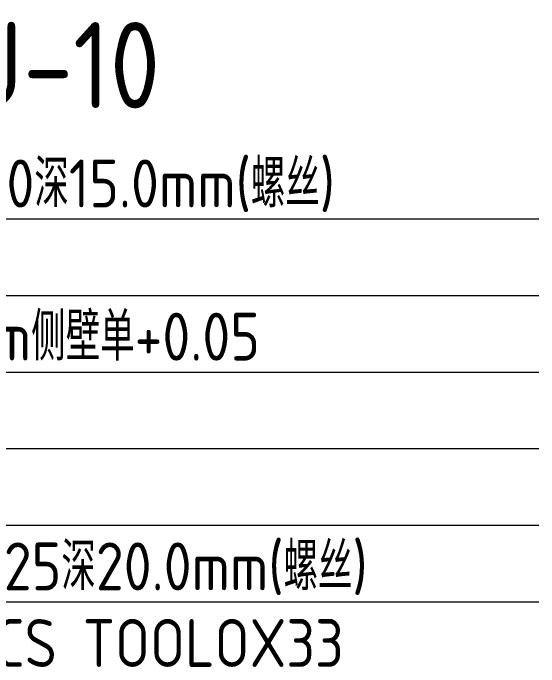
# Model space of a CAD drawing. Header units: millimetres. Extents: x 18370 to 19076, y 60512 to 60971.
# Drawn here: x 18610.1 to 18719.9, y 60576.5 to 60713.1 of the extents above; entities that cross this region are included whole.
import ezdxf

# ---------------------------------------------------------------- set-up
doc = ezdxf.new("R2010")
doc.units = ezdxf.units.MM
doc.layers.add('dim', color=4, linetype='Continuous')
doc.styles.add('gbenor', font='gbenor.shx', dxfattribs={"bigfont": 'gbcbig'})

msp = doc.modelspace()

# ---------------------------------------------------------------- linework, layer by layer
at = {"layer": 'dim', "color": 8, "linetype": 'Continuous', "lineweight": 18}
for p, q in [((18480.175, 60670.106), (18719.935, 60670.106)), ((18480.175, 60654.106), (18719.935, 60654.106)), ((18480.175, 60638.106), (18719.935, 60638.106)), ((18480.175, 60622.106), (18719.935, 60622.106)), ((18480.175, 60606.106), (18719.935, 60606.106)), ((18480.175, 60590.106), (18719.935, 60590.106))]:
    msp.add_line(p, q, dxfattribs=at)

# ---------------------------------------------------------------- texts
at = {"layer": 'dim', "color": 4, "lineweight": 18, "style": 'gbenor'}
for s, height, p in [('加工说明:(冲头)_PU-10', 18, (18481.697, 60693.212)), ('M  :5 -%%c5.2背钻,背攻M6xP1.0深15.0mm(螺丝)', 10, (18481.675, 60672.498)), ('D1 :1 -入子槽,背面精铣深5.00mm侧壁单+0.05', 10, (18481.675, 60640.498)), ('M1 :7 -%%c6.8正钻,正攻M8xP1.25深20.0mm(螺丝)', 10, (18481.675, 60592.498)), ('35.00Tx38.0Lx556.0W 1PCS TOOLOX33', 10, (18481.675, 60576.498))]:
    msp.add_text(s, height=height, dxfattribs=at).set_placement(p)

doc.saveas('drawing.dxf')
